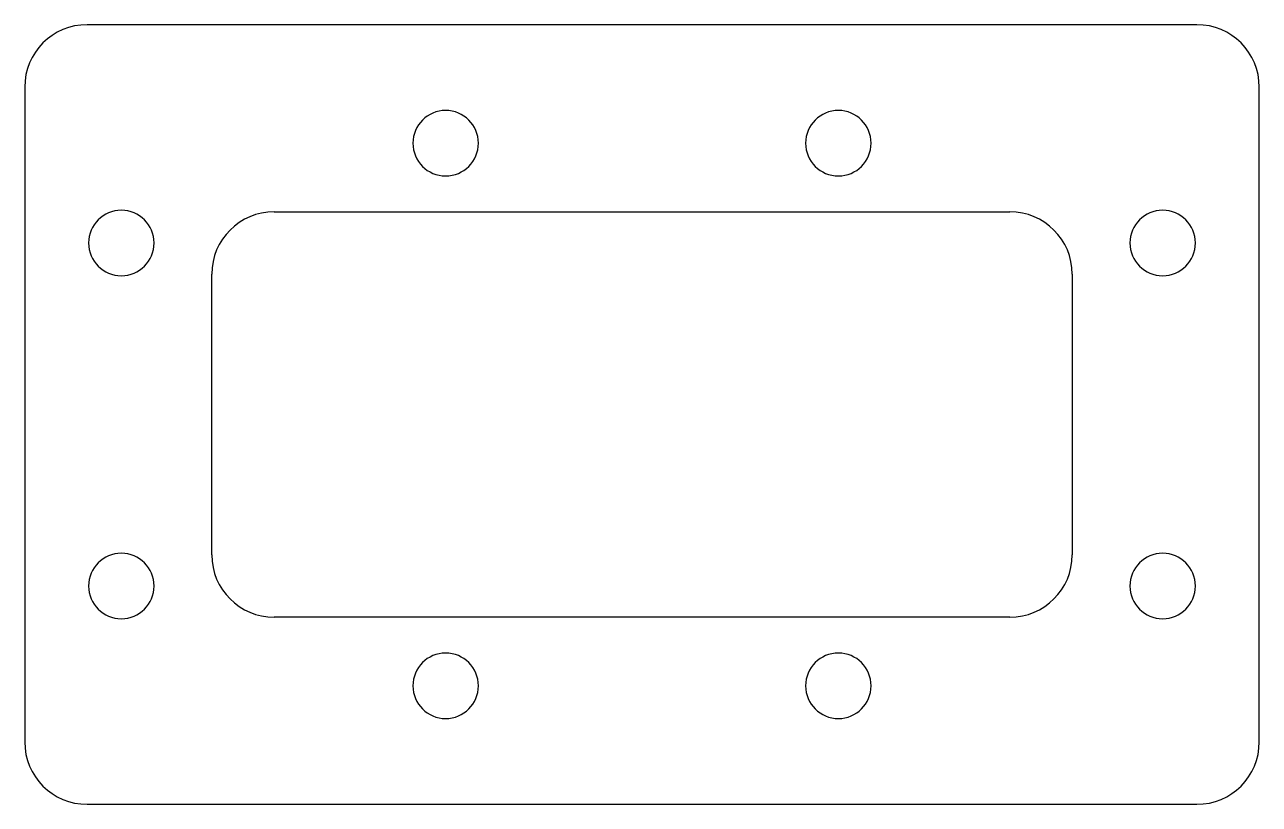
# Model space of a CAD drawing. Header units: millimetres. Extents: x -19.1 to 20.5, y -12.5 to 12.5.
import ezdxf

# ---------------------------------------------------------------- set-up
doc = ezdxf.new("R2010")
doc.units = ezdxf.units.MM
doc.layers.get('0').update_dxf_attribs({"color": 253, "lineweight": 70, "true_color": 0x8faf8f})

msp = doc.modelspace()

# ---------------------------------------------------------------- linework, layer by layer
at = {"color": 98, "lineweight": -3, "true_color": 0x054805}
for p, q in [((18.5, 12.5), (-17.098, 12.5)), ((-19.098, 10.5), (-19.098, -10.5)), ((20.5, -10.5), (20.5, 10.5)), ((-11.098, 6.5), (12.5, 6.5)), ((-13.098, -4.5), (-13.098, 4.5)), ((14.5, 4.5), (14.5, -4.5)), ((12.5, -6.5), (-11.098, -6.5)), ((-17.098, -12.5), (18.5, -12.5))]:
    msp.add_line(p, q, dxfattribs=at)
at = {"color": 98, "lineweight": -3, "true_color": 0x054805, "extrusion": (1.38473e-16, 3.58929e-17, -1)}
for centre in [(5.598, 8.7), (-7, 8.7), (15.998, 5.5), (-17.4, 5.5), (15.998, -5.5), (-17.4, -5.5), (5.598, -8.7), (-7, -8.7)]:
    msp.add_circle(centre, 1.05, dxfattribs=at)
at = {"color": 98, "lineweight": -3, "true_color": 0x054805}
for centre, start, end in [((-17.098, 10.5), 90, 180), ((18.5, 10.5), 0, 90), ((-11.098, 4.5), 90, 180), ((12.5, 4.5), 0, 90), ((-11.098, -4.5), 180, 270), ((12.5, -4.5), 270, 0), ((-17.098, -10.5), 180, 270), ((18.5, -10.5), 270, 0)]:
    msp.add_arc(centre, 2, start, end, dxfattribs=at)

doc.saveas('drawing.dxf')
